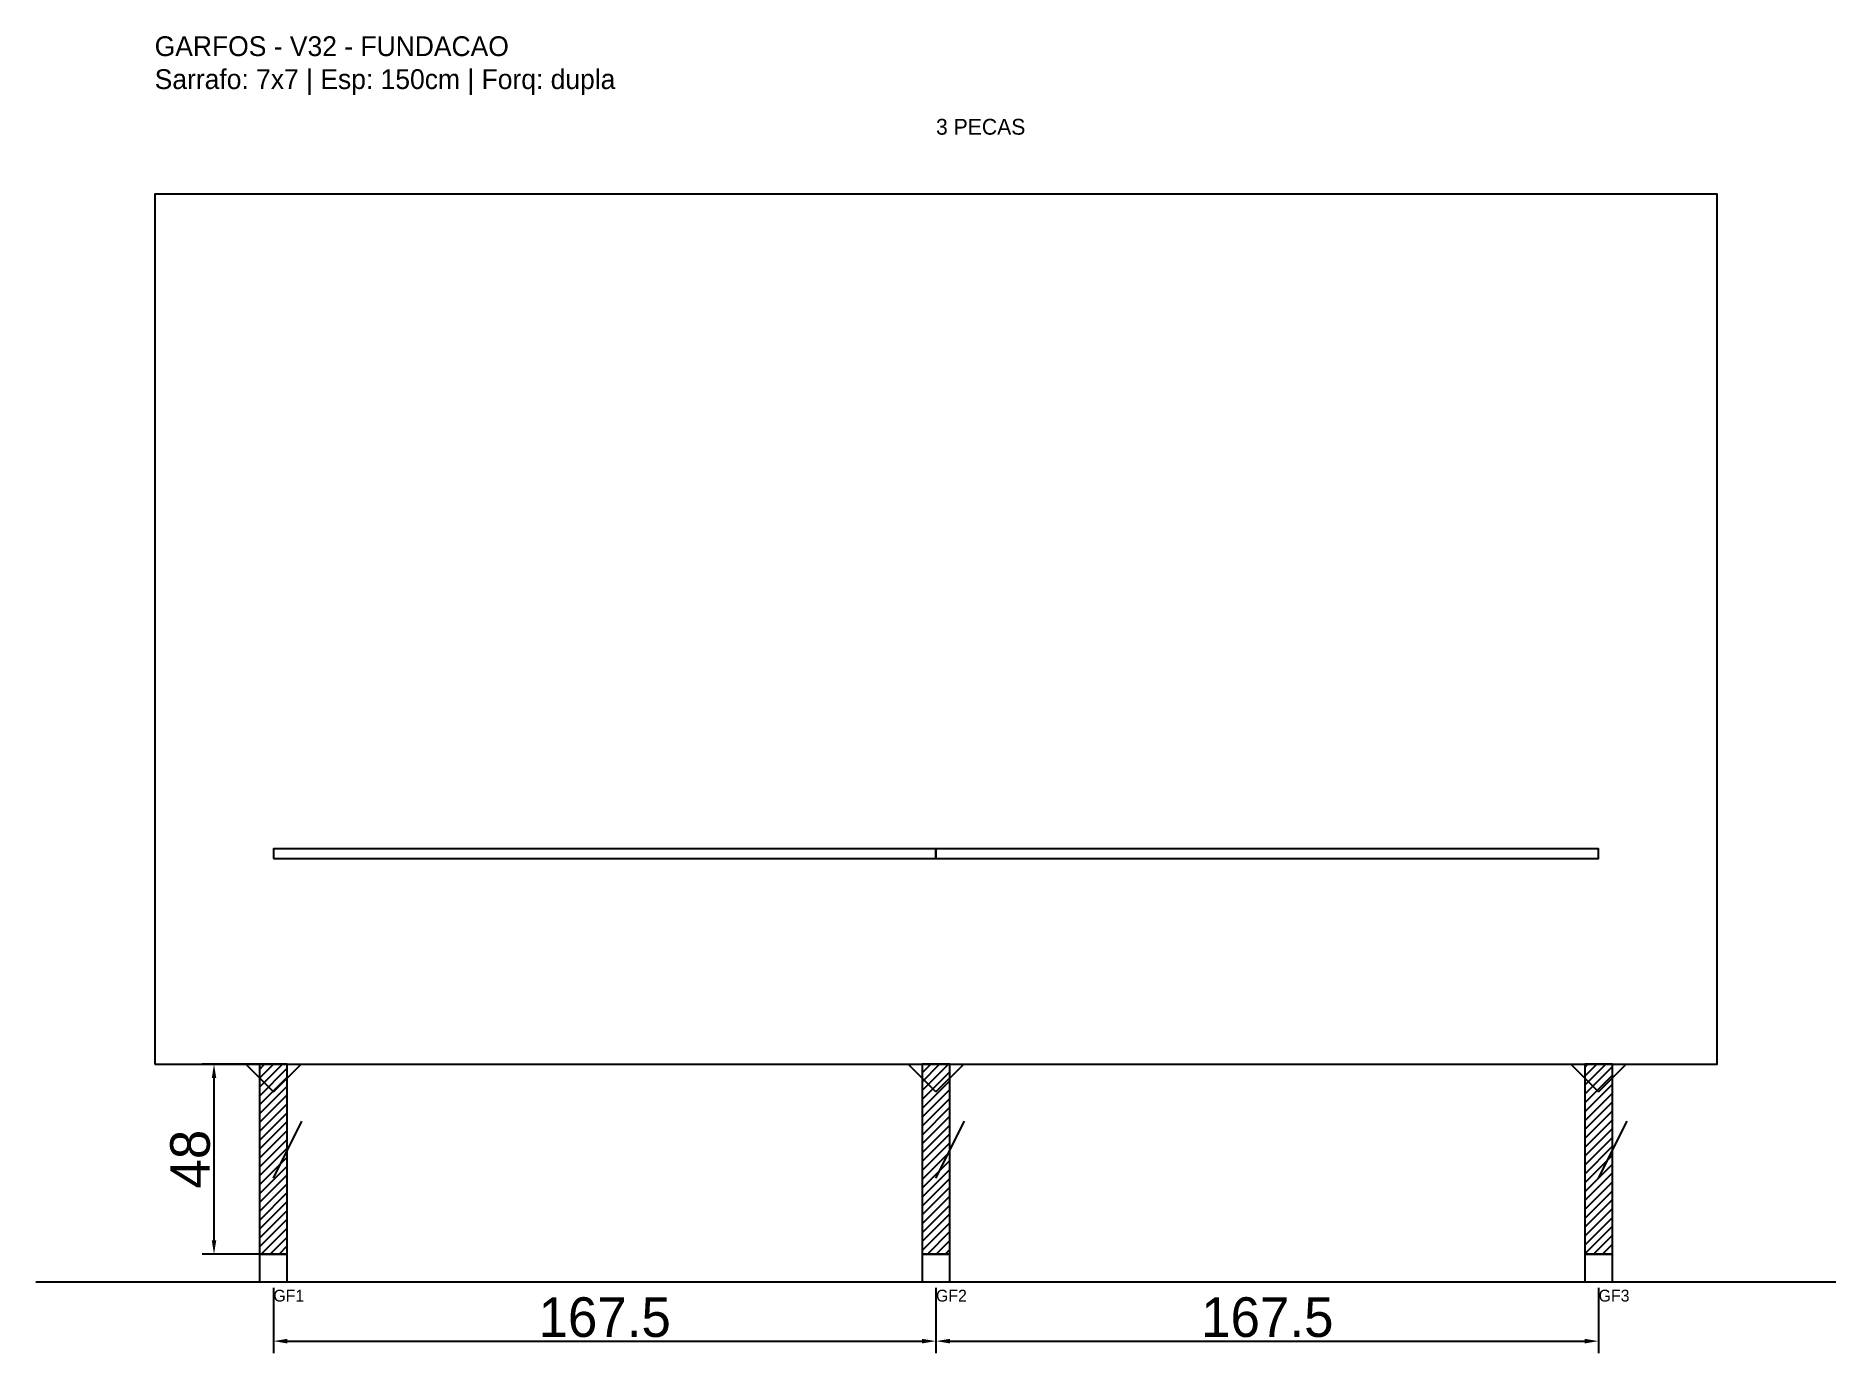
# Model space of a CAD drawing. Header units: metres. Extents: x -30 to 425, y -25 to 308.
import ezdxf

# ---------------------------------------------------------------- set-up
doc = ezdxf.new("R2010")
doc.units = ezdxf.units.M
for name, color, linetype in [('BARRA_ANCORAGEM', 1, 'Continuous'), ('COTA', 241, 'Continuous'), ('GARFOS OK', 3, 'Continuous'), ('NOME DA VIGA', 6, 'Continuous'), ('SARR_7x7', 40, 'Continuous'), ('TIRAS REESCORAMENTO', 252, 'Continuous'), ('VIGAS', 3, 'Continuous')]:
    doc.layers.add(name, color=color, linetype=linetype)
doc.dimstyles.new('EZ DXF', dxfattribs={"dimtxt": 10, "dimasz": 3.5, "dimexe": 3, "dimexo": 1.5, "dimgap": 1, "dimtad": 1, "dimdec": 1, "dimdsep": 46, "dimcen": 2.5, "dimazin": 3, "dimtfac": 1, "dimtmove": 0, "dimatfit": 3})

msp = doc.modelspace()

# ---------------------------------------------------------------- hatches: boundary and pattern name
at = {"layer": 'COTA'}
h = msp.add_hatch(dxfattribs=at)
h.set_pattern_fill('ANSI31', scale=0.5)
h.paths.add_polyline_path([(26.5, 0), (33.5, 0), (33.5, 48), (26.5, 48)])
h = msp.add_hatch(dxfattribs=at)
h.set_pattern_fill('ANSI31', scale=0.5)
h.paths.add_polyline_path([(194, 0), (201, 0), (201, 48), (194, 48)])
h = msp.add_hatch(dxfattribs=at)
h.set_pattern_fill('ANSI31', scale=0.5)
h.paths.add_polyline_path([(361.5, 0), (368.5, 0), (368.5, 48), (361.5, 48)])

# ---------------------------------------------------------------- linework, layer by layer
at = {"layer": 'BARRA_ANCORAGEM'}
for p, q in [((30, 19.2), (37.2, 33.6)), ((197.5, 19.2), (204.7, 33.6)), ((365, 19.2), (372.2, 33.6))]:
    msp.add_line(p, q, dxfattribs=at)
at = {"layer": 'GARFOS OK'}
for p, q in [((30, 41), (23, 48)), ((23, 48), (37, 48)), ((30, 41), (37, 48)), ((197.5, 41), (190.5, 48)), ((190.5, 48), (204.5, 48)), ((197.5, 41), (204.5, 48)), ((365, 41), (358, 48)), ((358, 48), (372, 48)), ((365, 41), (372, 48))]:
    msp.add_line(p, q, dxfattribs=at)
at = {"layer": 'GARFOS OK', "linetype": 'CONTINUOUS'}
msp.add_line((-30, -7), (425, -7), dxfattribs=at)
at = {"layer": 'GARFOS OK'}
for points in [[(26.5, 0), (33.5, 0), (33.5, 48), (26.5, 48), (26.5, 0)], [(194, 0), (201, 0), (201, 48), (194, 48), (194, 0)], [(361.5, 0), (368.5, 0), (368.5, 48), (361.5, 48), (361.5, 0)]]:
    msp.add_lwpolyline(points, dxfattribs=at)
at = {"layer": 'SARR_7x7'}
for points in [[(26.5, -7), (33.5, -7), (33.5, 0), (26.5, 0), (26.5, -7)], [(194, -7), (201, -7), (201, 0), (194, 0), (194, -7)], [(361.5, -7), (368.5, -7), (368.5, 0), (361.5, 0), (361.5, -7)]]:
    msp.add_lwpolyline(points, dxfattribs=at)
at = {"layer": 'TIRAS REESCORAMENTO'}
for points in [[(30, 100), (197.5, 100), (197.5, 102.5), (30, 102.5), (30, 100)], [(197.5, 100), (365, 100), (365, 102.5), (197.5, 102.5), (197.5, 100)]]:
    msp.add_lwpolyline(points, dxfattribs=at)
at = {"layer": 'VIGAS'}
msp.add_lwpolyline([(0, 48), (395, 48), (395, 268), (0, 268), (0, 48)], dxfattribs=at)

# ---------------------------------------------------------------- texts
at = {"layer": 'NOME DA VIGA'}
for s, height, p in [('3 PECAS', 4, (197.5, 283)), ('GF1', 3, (30, -12)), ('GF2', 3, (197.5, -12)), ('GF3', 3, (365, -12))]:
    msp.add_text(s, height=height, dxfattribs=at).set_placement(p)
at = {"layer": 'NOME DA VIGA', "insert": (0, 293), "char_height": 5, "attachment_point": 7}
msp.add_mtext('GARFOS - V32 - FUNDACAO\\PSarrafo: 7x7 | Esp: 150cm | Forq: dupla', dxfattribs=at)

# ---------------------------------------------------------------- dimensions: what is measured, and where the dimension line sits
at = {"layer": 'COTA'}
msp.add_linear_dim(base=(15, 0), p1=(30, 0), p2=(30, 48), angle=90, dimstyle='EZ DXF', dxfattribs=at).render()
for base, p1, p2 in [((30, -22), (30, -7), (197.5, -7)), ((197.5, -22), (197.5, -7), (365, -7))]:
    msp.add_linear_dim(base=base, p1=p1, p2=p2, dimstyle='EZ DXF', dxfattribs=at).render()

doc.saveas('drawing.dxf')
